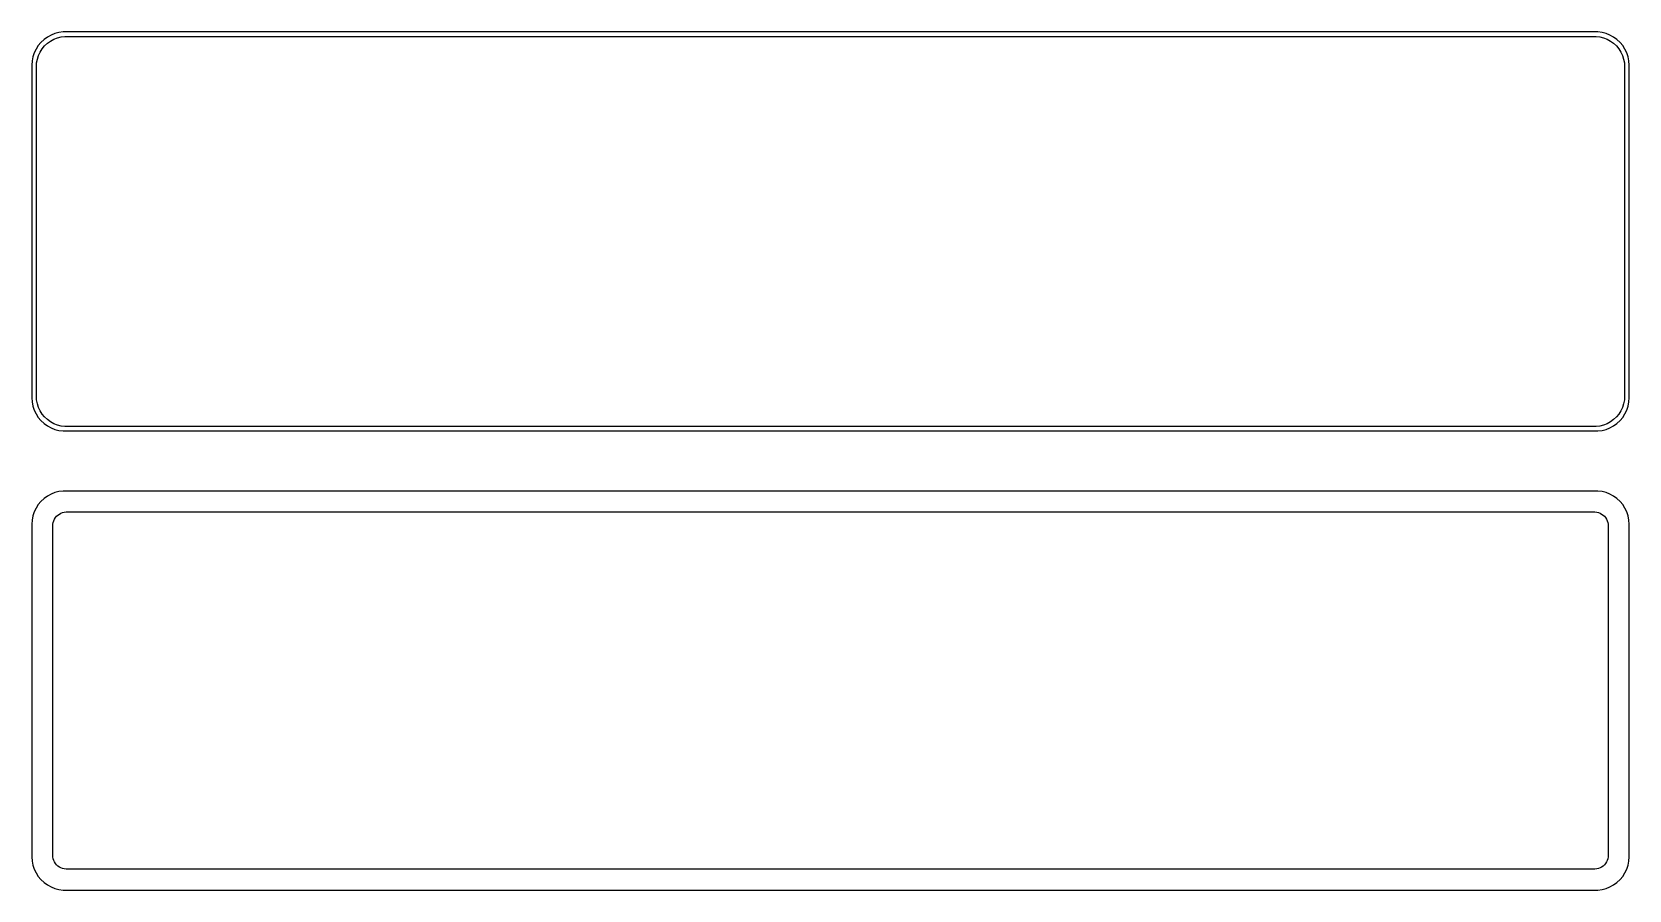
# Model space of a CAD drawing. Header units: metres. Extents: x -120 to 120, y 108 to 237.
import ezdxf

# ---------------------------------------------------------------- set-up
doc = ezdxf.new("R2010")
doc.units = ezdxf.units.M

msp = doc.modelspace()

# ---------------------------------------------------------------- linework, layer by layer
for p, q in [((-118.645, 235.423), (-119.045, 234.939)), ((-118.187, 235.853), (-118.645, 235.423)), ((-117.679, 236.222), (-118.187, 235.853)), ((-118.088, 234.884), (-117.668, 235.278)), ((-117.129, 236.524), (-117.679, 236.222)), ((-117.668, 235.278), (-117.203, 235.616)), ((-117.203, 235.616), (-116.699, 235.893)), ((-116.545, 236.755), (-117.129, 236.524)), ((-116.699, 235.893), (-116.165, 236.104)), ((-115.937, 236.911), (-116.545, 236.755)), ((-116.165, 236.104), (-115.608, 236.247)), ((-115.314, 236.99), (-115.937, 236.911)), ((-115.608, 236.247), (-115.037, 236.319)), ((115.314, 236.99), (-115.314, 236.99)), ((-115.037, 236.319), (115.037, 236.319)), ((115.037, 236.319), (115.608, 236.247)), ((115.937, 236.911), (115.314, 236.99)), ((115.608, 236.247), (116.165, 236.104)), ((116.545, 236.755), (115.937, 236.911)), ((116.165, 236.104), (116.699, 235.893)), ((117.129, 236.524), (116.545, 236.755)), ((116.699, 235.893), (117.203, 235.616)), ((117.679, 236.222), (117.129, 236.524)), ((117.203, 235.616), (117.668, 235.278)), ((117.668, 235.278), (118.088, 234.884)), ((118.187, 235.853), (117.679, 236.222)), ((118.645, 235.423), (118.187, 235.853)), ((119.045, 234.939), (118.645, 235.423)), ((-119.843, 233.243), (-119.961, 232.627)), ((-119.649, 233.841), (-119.843, 233.243)), ((-119.382, 234.409), (-119.649, 233.841)), ((-119.045, 234.939), (-119.382, 234.409)), ((-119.292, 232.324), (-119.185, 232.889)), ((-119.185, 232.889), (-119.007, 233.435)), ((-119.007, 233.435), (-118.762, 233.956)), ((-118.762, 233.956), (-118.454, 234.441)), ((-118.454, 234.441), (-118.088, 234.884)), ((118.088, 234.884), (118.454, 234.441)), ((118.454, 234.441), (118.762, 233.956)), ((118.762, 233.956), (119.007, 233.435)), ((119.007, 233.435), (119.185, 232.889)), ((119.382, 234.409), (119.045, 234.939)), ((119.185, 232.889), (119.292, 232.324)), ((119.649, 233.841), (119.382, 234.409)), ((119.843, 233.243), (119.649, 233.841)), ((119.961, 232.627), (119.843, 233.243)), ((-119.961, 232.627), (-120, 232)), ((-120, 232), (-120, 182)), ((-119.328, 231.75), (-119.292, 232.324)), ((-119.328, 182.25), (-119.328, 231.75)), ((119.292, 232.324), (119.328, 231.75)), ((119.328, 231.75), (119.328, 182.25)), ((120, 232), (119.961, 232.627)), ((120, 182), (120, 232)), ((-120, 182), (-119.961, 181.373)), ((-119.961, 181.373), (-119.843, 180.757)), ((-119.843, 180.757), (-119.649, 180.159)), ((-119.649, 180.159), (-119.382, 179.591)), ((-119.292, 181.676), (-119.328, 182.25)), ((-119.185, 181.111), (-119.292, 181.676)), ((-119.007, 180.565), (-119.185, 181.111)), ((-118.762, 180.044), (-119.007, 180.565)), ((-118.454, 179.559), (-118.762, 180.044)), ((118.762, 180.044), (118.454, 179.559)), ((119.007, 180.565), (118.762, 180.044)), ((119.185, 181.111), (119.007, 180.565)), ((119.292, 181.676), (119.185, 181.111)), ((119.328, 182.25), (119.292, 181.676)), ((119.382, 179.591), (119.649, 180.159)), ((119.649, 180.159), (119.843, 180.757)), ((119.843, 180.757), (119.961, 181.373)), ((119.961, 181.373), (120, 182)), ((-119.382, 179.591), (-119.045, 179.061)), ((-119.045, 179.061), (-118.645, 178.577)), ((-118.645, 178.577), (-118.187, 178.147)), ((-118.088, 179.116), (-118.454, 179.559)), ((-118.187, 178.147), (-117.679, 177.778)), ((-117.668, 178.722), (-118.088, 179.116)), ((-117.679, 177.778), (-117.129, 177.476)), ((-117.203, 178.384), (-117.668, 178.722)), ((-116.699, 178.107), (-117.203, 178.384)), ((-116.165, 177.896), (-116.699, 178.107)), ((-115.608, 177.753), (-116.165, 177.896)), ((-115.037, 177.681), (-115.608, 177.753)), ((115.037, 177.681), (-115.037, 177.681)), ((115.608, 177.753), (115.037, 177.681)), ((116.165, 177.896), (115.608, 177.753)), ((116.699, 178.107), (116.165, 177.896)), ((117.203, 178.384), (116.699, 178.107)), ((117.129, 177.476), (117.679, 177.778)), ((117.668, 178.722), (117.203, 178.384)), ((118.088, 179.116), (117.668, 178.722)), ((117.679, 177.778), (118.187, 178.147)), ((118.454, 179.559), (118.088, 179.116)), ((118.187, 178.147), (118.645, 178.577)), ((118.645, 178.577), (119.045, 179.061)), ((119.045, 179.061), (119.382, 179.591)), ((-117.129, 177.476), (-116.545, 177.245)), ((-116.545, 177.245), (-115.937, 177.089)), ((-115.937, 177.089), (-115.314, 177.01)), ((-115.314, 177.01), (115.314, 177.01)), ((115.314, 177.01), (115.937, 177.089)), ((115.937, 177.089), (116.545, 177.245)), ((116.545, 177.245), (117.129, 177.476)), ((-119.045, 165.939), (-119.382, 165.409)), ((-118.645, 166.423), (-119.045, 165.939)), ((-118.187, 166.853), (-118.645, 166.423)), ((-117.679, 167.222), (-118.187, 166.853)), ((-117.129, 167.524), (-117.679, 167.222)), ((-116.545, 167.755), (-117.129, 167.524)), ((-115.937, 167.911), (-116.545, 167.755)), ((-115.314, 167.99), (-115.937, 167.911)), ((115.314, 167.99), (-115.314, 167.99)), ((115.937, 167.911), (115.314, 167.99)), ((116.545, 167.755), (115.937, 167.911)), ((117.129, 167.524), (116.545, 167.755)), ((117.679, 167.222), (117.129, 167.524)), ((118.187, 166.853), (117.679, 167.222)), ((118.645, 166.423), (118.187, 166.853)), ((119.045, 165.939), (118.645, 166.423)), ((119.382, 165.409), (119.045, 165.939)), ((-119.961, 163.627), (-120, 163)), ((-119.843, 164.243), (-119.961, 163.627)), ((-119.649, 164.841), (-119.843, 164.243)), ((-119.382, 165.409), (-119.649, 164.841)), ((-116.843, 163.014), (-116.793, 163.275)), ((-116.793, 163.275), (-116.711, 163.527)), ((-116.711, 163.527), (-116.599, 163.766)), ((-116.599, 163.766), (-116.457, 163.99)), ((-116.457, 163.99), (-116.288, 164.194)), ((-116.288, 164.194), (-116.095, 164.375)), ((-116.095, 164.375), (-115.88, 164.531)), ((-115.88, 164.531), (-115.648, 164.659)), ((-115.648, 164.659), (-115.402, 164.756)), ((-115.402, 164.756), (-115.145, 164.822)), ((-115.145, 164.822), (-114.882, 164.855)), ((-114.882, 164.855), (114.882, 164.855)), ((114.882, 164.855), (115.145, 164.822)), ((115.145, 164.822), (115.402, 164.756)), ((115.402, 164.756), (115.648, 164.659)), ((115.648, 164.659), (115.88, 164.531)), ((115.88, 164.531), (116.095, 164.375)), ((116.095, 164.375), (116.288, 164.194)), ((116.288, 164.194), (116.457, 163.99)), ((116.457, 163.99), (116.599, 163.766)), ((116.599, 163.766), (116.711, 163.527)), ((116.711, 163.527), (116.793, 163.275)), ((116.793, 163.275), (116.843, 163.014)), ((119.649, 164.841), (119.382, 165.409)), ((119.843, 164.243), (119.649, 164.841)), ((119.961, 163.627), (119.843, 164.243)), ((120, 163), (119.961, 163.627)), ((-120, 163), (-120, 113)), ((-116.86, 162.75), (-116.843, 163.014)), ((-116.86, 113.25), (-116.86, 162.75)), ((116.843, 163.014), (116.86, 162.75)), ((116.86, 162.75), (116.86, 113.25)), ((120, 113), (120, 163)), ((-120, 113), (-119.961, 112.373)), ((-116.843, 112.986), (-116.86, 113.25)), ((-116.793, 112.725), (-116.843, 112.986)), ((116.843, 112.986), (116.793, 112.725)), ((116.86, 113.25), (116.843, 112.986)), ((119.961, 112.373), (120, 113)), ((-119.961, 112.373), (-119.843, 111.757)), ((-119.843, 111.757), (-119.649, 111.159)), ((-119.649, 111.159), (-119.382, 110.591)), ((-119.382, 110.591), (-119.045, 110.061)), ((-116.711, 112.473), (-116.793, 112.725)), ((-116.599, 112.234), (-116.711, 112.473)), ((-116.457, 112.01), (-116.599, 112.234)), ((-116.288, 111.806), (-116.457, 112.01)), ((-116.095, 111.625), (-116.288, 111.806)), ((-115.88, 111.469), (-116.095, 111.625)), ((-115.648, 111.341), (-115.88, 111.469)), ((-115.402, 111.244), (-115.648, 111.341)), ((-115.145, 111.178), (-115.402, 111.244)), ((-114.882, 111.145), (-115.145, 111.178)), ((114.882, 111.145), (-114.882, 111.145)), ((115.145, 111.178), (114.882, 111.145)), ((115.402, 111.244), (115.145, 111.178)), ((115.648, 111.341), (115.402, 111.244)), ((115.88, 111.469), (115.648, 111.341)), ((116.095, 111.625), (115.88, 111.469)), ((116.288, 111.806), (116.095, 111.625)), ((116.457, 112.01), (116.288, 111.806)), ((116.599, 112.234), (116.457, 112.01)), ((116.711, 112.473), (116.599, 112.234)), ((116.793, 112.725), (116.711, 112.473)), ((119.045, 110.061), (119.382, 110.591)), ((119.382, 110.591), (119.649, 111.159)), ((119.649, 111.159), (119.843, 111.757)), ((119.843, 111.757), (119.961, 112.373)), ((-119.045, 110.061), (-118.645, 109.577)), ((-118.645, 109.577), (-118.187, 109.147)), ((-118.187, 109.147), (-117.679, 108.778)), ((-117.679, 108.778), (-117.129, 108.476)), ((-117.129, 108.476), (-116.545, 108.245)), ((-116.545, 108.245), (-115.937, 108.089)), ((-115.937, 108.089), (-115.314, 108.01)), ((-115.314, 108.01), (115.314, 108.01)), ((115.314, 108.01), (115.937, 108.089)), ((115.937, 108.089), (116.545, 108.245)), ((116.545, 108.245), (117.129, 108.476)), ((117.129, 108.476), (117.679, 108.778)), ((117.679, 108.778), (118.187, 109.147)), ((118.187, 109.147), (118.645, 109.577)), ((118.645, 109.577), (119.045, 110.061))]:
    msp.add_line(p, q)

doc.saveas('drawing.dxf')
